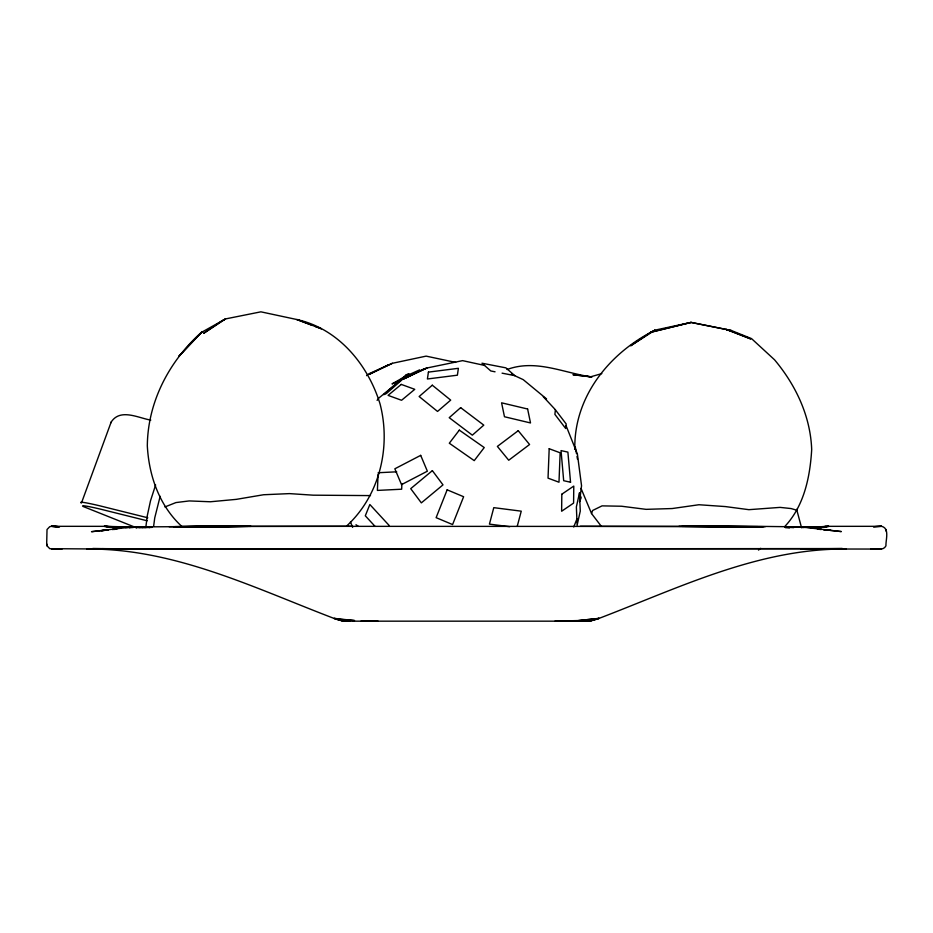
<?xml version="1.0" encoding="UTF-8"?>
<svg xmlns="http://www.w3.org/2000/svg" width="933" height="933" viewBox="0 0 933 933"><rect width="100%" height="100%" fill="white"/><g stroke="black" fill="none" stroke-linecap="round" stroke-linejoin="round"><path stroke-width="1.4" d="M812.165 527.646L828.726 526.34L881.51 526.317C889.919 528.136 885.639 539.927 885.942 545.852C883.119 551.473 875.69 547.939 870.967 549.024M378.087 474.104L377.399 490.42L401.668 489.207L401.901 483.772M574.798 446.767C574.903 396.362 608.841 354.027 652.19 331.635L654.978 330.154L691.05 322.41L731.227 330.457L751.531 338.609L774.565 359.811C795.826 385.201 810.474 416.095 811.687 449.554C810.066 476.938 804.176 505.826 784.828 526.469M579.521 501.662L581.551 485.778L577.387 454.009L566.074 425.705M153.63 526.247L154.738 517.885L160.161 496.298M574.611 449.356L575.253 446.732L576.501 453.648M517.255 526.247L521.255 511.167L493.79 507.657L489.428 524.124L509.663 526.702M155.613 484.938L150.528 500.729L147.379 515.261L145.945 526.247L149.595 527.635M601.225 526.189L591.545 513.558L592.63 510.479L602.03 505.873L621.553 506.234L646.079 509.348L672.18 508.543L698.922 504.741L725.361 506.572L748.872 509.675L780.07 507.389L791.102 508.555L797.132 510.328M150.784 420.107C138.341 418.019 120.252 408.013 111.155 422.078L81.439 503.039A42.16 2.006 15.1 0 1 99.913 505.849L147.799 517.78M110.875 422.836L111.155 422.078M346.644 526.002C379.731 495.54 391.207 446.907 380.046 403.919C367.987 364.558 338.364 328.661 296.857 319.529L260.89 311.832L225.576 318.911L201.143 332.556C169.001 361.444 147.671 402.228 147.321 445.927C148.977 475.97 159.426 505.989 182.063 526.655M573.748 526.97L576.956 518.888M579.58 501.569L581.166 497.732L579.615 493.814M377.095 400.385L378.81 398.076L402.065 378.985M366.599 375.649L368.803 373.83L392.408 363.287L426.136 356.126L455.642 362.401M758.506 550.085L760.722 548.336M405.878 377.702L419.687 369.853L405.855 376.057L392.035 383.918L400.852 379.964M388.734 364.628L369.585 374.168L392.408 363.287M403.371 378.39L426.976 367.987L462.593 360.639L484.542 365.421M842.056 549.071L846.079 549.036C758.751 548.312 678.711 587.93 598.986 618.404L591.487 620.632L584.466 621.168L348.534 621.168L341.513 620.632L335.542 619.022L354.552 620.55L334.014 618.404C254.277 587.953 174.249 548.289 86.921 549.036L102.432 549.024L49.764 548.674L47.058 545.852L46.685 543.811L47.023 529.524L49.717 526.69L51.49 526.317L104.274 526.34L121.115 527.565M591.487 620.632L578.448 620.55L598.986 618.404L578.448 620.55L554.972 621.168L591.487 620.632L597.458 619.022L593.376 619.349M601.82 373.597L590.892 376.734L572.944 374.693L591.965 377.014C563.695 373.025 535.845 358.832 507.062 369.515M691.05 322.41L650.698 332.288L630.65 345.805L654.978 330.154L650.698 332.288L691.05 322.41L731.227 330.457M164.908 506.957L175.929 502.572L189.247 500.928L210.368 501.767L236.352 499.353L263.549 494.747L289.522 493.615L313.161 495.178L370.494 495.598M597.085 618.789L598.986 618.404M108.216 529.956L91.492 531.682L132.334 526.935L244.493 526.317L766.856 526.457L800.677 526.865L841.321 531.577L830.953 530.492M112.415 529.489L116.625 529.023L112.508 529.454M339.484 618.976L334.014 618.404L335.915 618.789M113.966 529.443L116.73 529.174M125.488 527.577L132.474 527.005M812.177 527.67L828.726 526.34L811.442 527.577M811.197 527.6L828.726 526.34M142.061 527.577L151.951 527.017L138.935 527.635M378.145 472.739L396.712 471.818M802.742 527.437L826.335 526.527M825.927 526.527L800.969 527.437L819.162 526.97L785.516 526.912M144.837 527.611L152.102 527.367M135.973 527.565L151.927 527.192M133.944 527.098L104.274 526.34L120.823 527.658M51.513 549.047L62.103 549.024M151.764 526.888L113.768 526.993L130.188 527.448L104.274 526.34M169.13 526.678L250.942 526.329L175.124 526.667L247.886 526.329L188.396 526.678M812.363 548.872L821.11 548.767L121.582 548.872M800.957 548.977L842.394 548.569L175.019 549.071M817.53 526.958L800.467 527.133L804.596 527.238M804.479 548.942L812.48 548.884M846.079 549.036L832.108 549.024L881.487 549.047M186.728 526.678L245.507 526.317L173.561 526.678M335.169 618.871L341.513 620.632L348.755 620.585M90.629 549.071L93.207 549.059M180.722 526.539L352.662 526.294M580.338 526.294L765.282 526.678M175.404 549.071L92.647 548.592L129.267 548.931L102.14 548.662M679.002 526.34L757.864 526.655M763.765 526.678L682.058 526.329L762.238 526.678M685.114 526.329L747.508 526.678M341.513 620.632L349.945 620.748M361.176 620.923L378.028 621.168L368.36 620.911M785.318 527.495L789.656 527.623M785.236 527.46L789.598 527.6M785.248 527.192L793.715 527.635M106.117 526.527L121.232 527.588M801.039 526.888L811.442 527.658M817.891 529.198L820.795 529.466M823.699 529.734L830.953 530.411L824.142 529.699M346.33 619.687L349.07 619.967M824.142 529.734L829.589 530.341M495.05 371.8L490.828 370.972L481.964 363.205L505.896 367.859L514.748 375.614L502.082 373.165M147.181 520.789L100.507 509.15A39.244 1.878 15.1 0 0 83.27 506.537L136.65 527.856M312.368 325.372L296.857 319.529L321.419 328.778L314.957 326.34M511.389 374.133L523.226 379.649L546.575 398.939M355.986 524.731L358.26 526.294M543.286 396.735L555.158 409.47M389.061 525.372L369.841 504.508L365.304 515.797L374.926 526.224M581.037 488.379L591.545 513.558M350.47 521.92L352.627 527.32M796.642 509.325L801.494 527.553M46.685 543.811L47.058 545.852M885.977 529.524L886.35 531.565M577.002 456.424L577.504 459.188M561.818 494.21L561.631 511.249L573.585 503.097L573.783 486.07L561.818 494.21M549.187 448.726L548.033 478.139L558.984 482.221L560.15 452.808L549.187 448.726M555.403 409.844L554.89 414.369L565.678 428.504L566.191 423.967L555.403 409.844M428.41 372.115L427.407 378.985L457.392 375.194L458.383 368.313L428.41 372.115M579.498 492.846L576.372 506.934L577.119 525.221L580.268 511.132L579.498 492.846M447.152 489.825L436.119 517.663L452.587 524.556L463.619 496.729L447.152 489.825M459.316 430.136L449.309 443.222L474.232 460.634L484.239 447.56L459.316 430.136M181.282 353.677L178.833 356.324L201.89 331.95L181.282 353.677M406.228 374.809L383.743 394.636L386.414 393.539L408.899 373.713L406.228 374.809M460.657 407.639L449.216 417.681L472.343 435.163L483.784 425.133L460.657 407.639M432.294 385.201L419.139 396.525L437.53 411.43L450.686 400.117L432.294 385.201M401.272 384.408L388.07 395.37L401.563 400.28L414.765 389.329L401.272 384.408M432.364 470.64L410.718 488.659L421.343 502.875L442.988 484.88L432.364 470.64M518.223 430.696L497.382 446.406L508.718 460.237L529.571 444.516L518.223 430.696M222.462 320.544L203.627 333.338L225.576 318.911L222.462 320.544M420.69 455.362L394.846 468.798L401.528 484.624L427.361 471.2L420.69 455.362M423.15 369.363L402.963 379.311L426.976 367.987L423.15 369.363M881.51 526.317L873.568 526.748L881.51 526.317M108.391 529.897L101.534 530.632L108.438 529.967M133.431 527.39L129.151 527.507L133.419 527.39M54.872 548.989L52.353 549.036L59.852 548.942L54.872 548.989M57.963 526.678L51.49 526.317L58.068 526.667M59.537 526.76L51.49 526.317L59.537 526.76M821.425 529.408L817.343 528.976L821.425 529.431M570.541 482.233L563.684 480.705L561.036 450.592L567.894 452.12L570.541 482.233M527.623 409.016L501.592 402.823L504.473 416.748L530.515 422.952L527.623 409.016M729.723 330.655L726.259 329.454L750.797 338.959L729.723 330.655"/></g></svg>
